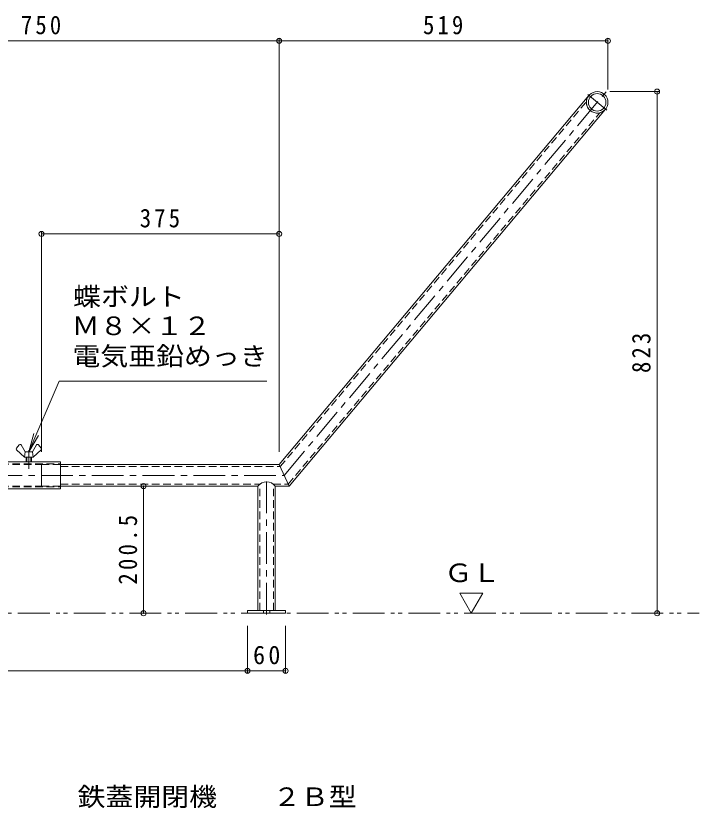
# Model space of a CAD drawing. Units: millimetres at full size, sheet at 1:10. Extents: x -1805 to 1696, y -1369 to 1367.
# Drawn here: x -595 to 483, y -1348 to -98 of the extents above; entities that cross this region are included whole.
import ezdxf
from ezdxf.enums import TextEntityAlignment as Align

# ---------------------------------------------------------------- set-up
doc = ezdxf.new("R2010")
doc.units = ezdxf.units.MM
doc.header["$LTSCALE"] = 10
doc.header["$PDMODE"] = 32
doc.header["$PDSIZE"] = 8
for name, pattern in [('CHAIN1', [8, 5, -1, 1, -1]), ('DASHED1', [1.8, 1.2, -0.6]), ('DOUBLE_CHAIN1', [8.8, 5, -1, 0.6, -0.6, 0.6, -1])]:
    doc.linetypes.add(name, pattern=pattern)
for name, color, linetype, lineweight in [('C-0', 4, 'Continuous', 9), ('C-1', 2, 'Continuous', 9), ('C-3', 6, 'Continuous', 9), ('C-5', 7, 'Continuous', 9), ('C-6', 6, 'Continuous', 9), ('C-7', 5, 'Continuous', 5), ('C-8', 5, 'Continuous', 5), ('C-A', 2, 'Continuous', 9), ('C-F', 7, 'Continuous', 9)]:
    doc.layers.add(name, color=color, linetype=linetype, lineweight=lineweight)
doc.layers.add('F-5_F-5ﾚｲﾔ', color=2, linetype='Continuous')
doc.styles.add('ＭＳ ゴシック', font='')
doc.styles.get('ＭＳ ゴシック').set_extended_font_data('MS Gothic')

msp = doc.modelspace()

# ---------------------------------------------------------------- linework, layer by layer
at = {"layer": 'C-0', "linetype": 'CHAIN1'}
msp.add_line((-171.54, -822.68), (341.56, -211.19), dxfattribs=at)
at = {"layer": 'C-0'}
for p, q in [((-179.46, -805.68), (309.25, -223.25)), ((-163.61, -839.68), (335.3, -245.1)), ((-163.61, -839.68), (-179.46, -805.68))]:
    msp.add_line(p, q, dxfattribs=at)
at = {"layer": 'C-0', "linetype": 'DASHED1'}
for p, q in [((-177.97, -808.88), (305.32, -232.91)), ((-165.1, -836.48), (326.46, -250.65))]:
    msp.add_line(p, q, dxfattribs=at)
at = {"layer": 'C-0'}
msp.add_arc((322.27, -234.18), 17, 140, 320, dxfattribs=at)
at = {"layer": 'C-1', "color": 3}
for p, q in [((-524.4, -805.68), (-179.46, -805.68)), ((-179.46, -805.68), (-163.61, -839.68)), ((-524.4, -839.68), (-213, -839.68)), ((-185.8, -839.68), (-163.61, -839.68))]:
    msp.add_line(p, q, dxfattribs=at)
at = {"layer": 'C-1', "color": 3, "linetype": 'DASHED1'}
for p, q in [((-524.4, -808.88), (-177.91, -808.88)), ((-524.4, -836.48), (-209.86, -836.48)), ((-188.93, -836.48), (-165.09, -836.48)), ((-554.4, -839.68), (-524.4, -839.68))]:
    msp.add_line(p, q, dxfattribs=at)
at = {"layer": 'C-1', "color": 3, "linetype": 'CHAIN1'}
msp.add_line((-954.85, -822.68), (-171.54, -822.68), dxfattribs=at)
at = {"layer": 'C-1', "color": 3, "linetype": 'DASHED1'}
msp.add_lwpolyline([(-554.4, -839.68), (-554.4, -805.68), (-524.4, -805.68)], dxfattribs=at)
at = {"layer": 'C-3', "color": 4, "linetype": 'DASHED1'}
for p, q in [((-654.4, -805.68), (-554.4, -805.68)), ((-554.4, -805.68), (-554.4, -839.68)), ((-654.4, -839.68), (-554.4, -839.68))]:
    msp.add_line(p, q, dxfattribs=at)
at = {"layer": 'C-5', "linetype": 'DASHED1'}
for p, q in [((-210.2, -1035.68), (-210.2, -836.75)), ((-188.6, -1035.68), (-188.6, -836.75))]:
    msp.add_line(p, q, dxfattribs=at)
at = {"layer": 'C-5', "linetype": 'CHAIN1'}
msp.add_line((-199.4, -1042.34), (-199.4, -828.31), dxfattribs=at)
at = {"layer": 'C-5'}
for p, q in [((-213, -1035.68), (-213, -839.68)), ((-185.8, -1035.68), (-185.8, -839.68)), ((123.66, -1040.18), (141.91, -1008.57)), ((-213, -1035.68), (-185.8, -1035.68))]:
    msp.add_line(p, q, dxfattribs=at)
msp.add_lwpolyline([(123.66, -1040.18), (105.41, -1008.57), (141.91, -1008.57)], dxfattribs=at)
msp.add_arc((-199.4, -849.88), 17, 36.8699, 143.1301, dxfattribs=at)
at = {"layer": 'C-6', "linetype": 'CHAIN1'}
msp.add_line((307.29, -221.61), (337.25, -246.75), dxfattribs=at)
at = {"layer": 'C-6'}
for radius in [17, 13.8]:
    msp.add_circle((322.27, -234.18), radius, dxfattribs=at)
at = {"layer": 'C-7', "linetype": 'DASHED1'}
for p, q in [((-654.4, -804.68), (-524.4, -804.68)), ((-654.4, -840.68), (-524.4, -840.68))]:
    msp.add_line(p, q, dxfattribs=at)
at = {"layer": 'C-7'}
msp.add_line((-654.4, -844.03), (-524.4, -844.03), dxfattribs=at)
msp.add_lwpolyline([(-654.4, -801.33), (-524.4, -801.33), (-524.4, -844.03)], dxfattribs=at)
at = {"layer": 'C-8', "color": 2, "lineweight": 9}
for p, q in [((-229.4, -1035.68), (-169.4, -1035.68)), ((-229.4, -1035.68), (-229.4, -1040.18)), ((-169.4, -1035.68), (-169.4, -1040.18)), ((-229.4, -1040.18), (-169.4, -1040.18))]:
    msp.add_line(p, q, dxfattribs=at)
at = {"layer": 'C-8', "color": 2, "linetype": 'DASHED1', "lineweight": 9}
for p, q in [((-204.4, -1035.68), (-204.4, -1040.18)), ((-194.4, -1035.68), (-194.4, -1040.18))]:
    msp.add_line(p, q, dxfattribs=at)
at = {"layer": 'C-A'}
for p, q in [((-589.62, -774.39), (-593.93, -779.51)), ((-586.33, -774.72), (-580.4, -785.68)), ((-562.46, -774.72), (-568.4, -785.68)), ((-559.17, -774.39), (-554.86, -779.51)), ((-593.75, -782.27), (-581.4, -793.68)), ((-580.4, -785.68), (-581.4, -793.68)), ((-580.4, -785.68), (-568.4, -785.68)), ((-568.4, -785.68), (-567.4, -793.68)), ((-555.04, -782.27), (-567.4, -793.68)), ((-581.4, -793.68), (-567.4, -793.68)), ((-578.4, -801.33), (-578.4, -793.68)), ((-577.4, -801.33), (-577.4, -793.68)), ((-571.4, -801.33), (-571.4, -793.68)), ((-570.4, -801.33), (-570.4, -793.68))]:
    msp.add_line(p, q, dxfattribs=at)
at = {"layer": 'C-A', "linetype": 'CHAIN1'}
msp.add_line((-574.4, -812.5), (-574.4, -783.11), dxfattribs=at)
at = {"layer": 'C-A'}
for centre, start, end in [((-588.09, -775.68), 28.44215, 139.94211), ((-560.7, -775.68), 40.05789, 151.55785), ((-592.4, -780.8), 139.94211, 227.29121), ((-556.4, -780.8), 312.70879, 40.05789)]:
    msp.add_arc(centre, 2, start, end, dxfattribs=at)
at = {"layer": 'C-F'}
for p, q in [((-929.4, -137.18), (-179.46, -137.18)), ((-179.46, -134.18), (-179.46, -785.68)), ((-179.46, -137.18), (339.27, -137.18)), ((339.27, -134.18), (339.27, -214.18)), ((419.72, -217.18), (342.27, -217.18)), ((416.72, -1040.18), (416.72, -217.18)), ((-554.4, -438.84), (-554.4, -785.68)), ((-179.46, -441.84), (-554.4, -441.84)), ((-526.43, -673.78), (-198.85, -673.78)), ((-574.4, -785.68), (-559.08, -759.88)), ((-393.29, -1040.18), (-393.29, -839.68)), ((-229.4, -1134), (-229.4, -1060.18)), ((-169.4, -1134), (-169.4, -1060.18)), ((-1066.9, -1131), (-229.4, -1131)), ((-229.4, -1131), (-169.4, -1131))]:
    msp.add_line(p, q, dxfattribs=at)
at = {"layer": 'C-F', "linetype": 'DOUBLE_CHAIN1'}
msp.add_line((-1295.52, -1040.18), (483.09, -1040.18), dxfattribs=at)
at = {"layer": 'C-F'}
msp.add_lwpolyline([(-526.43, -673.78), (-574.4, -785.68), (-566.28, -756.8)], dxfattribs=at)
for p in [(-179.46, -137.18), (339.27, -137.18), (416.72, -217.18), (-554.4, -441.84), (-179.46, -441.84), (-393.29, -839.68), (-393.29, -1040.18), (416.72, -1040.18), (-229.4, -1131), (-169.4, -1131)]:
    msp.add_point(p, dxfattribs=at)

# ---------------------------------------------------------------- texts
at = {"layer": 'C-5', "color": 2, "style": 'ＭＳ ゴシック', "width": 1.1}
msp.add_text('ＧＬ', height=29.33, dxfattribs=at).set_placement((81.16, -999.8), align=Align.BOTTOM_LEFT)
at = {"layer": 'C-F', "color": 2, "style": 'ＭＳ ゴシック', "width": 1.1}
for s, p in [('蝶ボルト', (-504.61, -564.14)), ('Ｍ８×１２', (-506.76, -610.2)), ('電気亜鉛めっき', (-505.7, -657.95))]:
    msp.add_text(s, height=29.33, dxfattribs=at).set_placement(p, align=Align.BOTTOM_LEFT)
at = {"layer": 'C-F', "color": 2, "char_height": 29.33, "attachment_point": 7, "style": 'ＭＳ ゴシック'}
for s, insert in [('\\T1.27;\\W0.9;750', (-586.93, -127.18)), ('\\T1.27;\\W0.9;519', (47.41, -127.18)), ('\\T1.27;\\W0.9;375', (-399.43, -431.84)), ('\\T1.27;\\W0.95;60', (-220.65, -1121))]:
    msp.add_mtext(s, dxfattribs=dict(at, insert=insert))
at = {"layer": 'C-F', "color": 2, "char_height": 29.33, "attachment_point": 7, "rotation": 90, "style": 'ＭＳ ゴシック'}
for s, insert in [('\\T1.27;\\W0.9;823', (406.72, -661.18)), ('\\T1.28;\\W0.9;200.5', (-403.29, -994.93))]:
    msp.add_mtext(s, dxfattribs=dict(at, insert=insert))
at = {"layer": 'F-5_F-5ﾚｲﾔ', "style": 'ＭＳ ゴシック', "width": 1.1}
msp.add_text('鉄蓋開閉機\u3000\u3000２Ｂ型', height=29.33, dxfattribs=at).set_placement((-497.5, -1353.11), align=Align.BOTTOM_LEFT)

doc.saveas('drawing.dxf')
